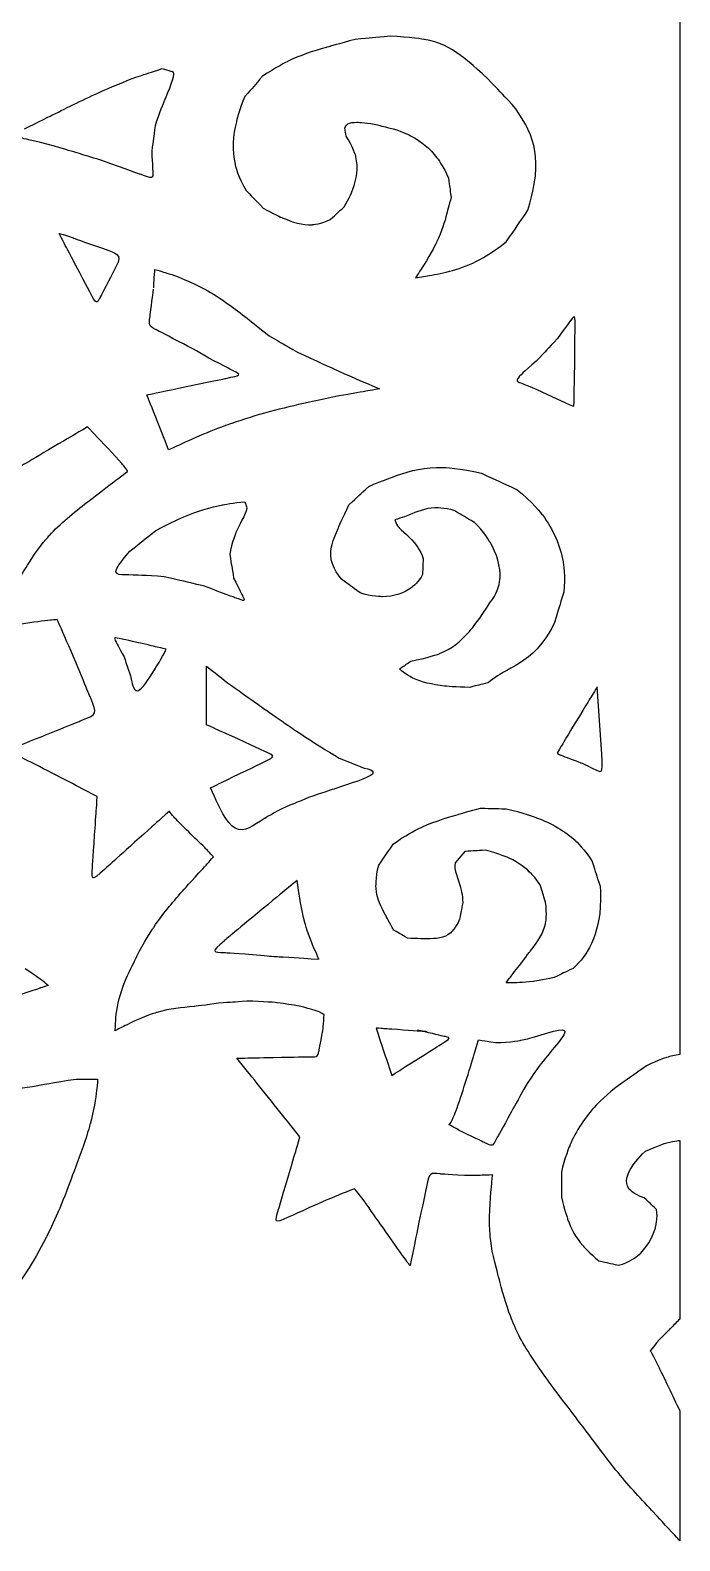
# Model space of a CAD drawing. Extents: x 0 to 339, y 0 to 248.
# Drawn here: x 189.9 to 239.8, y 0.3 to 116.5 of the extents above; entities that cross this region are included whole.
import ezdxf

# ---------------------------------------------------------------- set-up
doc = ezdxf.new("R2010")
doc.units = 0
doc.layers.add('layer_1', color=7, linetype='CONTINUOUS')

msp = doc.modelspace()

# ---------------------------------------------------------------- linework, layer by layer
at = {"layer": 'layer_1', "color": 1}
for p, q in [((200.01382, 113.537253), (200.847072, 113.284734)), ((214.145383, 108.349174), (214.06982, 108.803841)), ((192.074873, 100.84892), (192.403347, 100.773425)), ((219.499083, 97.439698), (220.256772, 97.566087)), ((199.115694, 87.736264), (198.837664, 88.443386)), ((216.136563, 89.150577), (216.717228, 88.89799)), ((228.149336, 89.14368), (228.149336, 89.14368)), ((194.791471, 85.424604), (194.261756, 85.97938)), ((200.504496, 84.200909), (200.226848, 84.908099)), ((206.363361, 80.210567), (206.489814, 79.857038)), ((217.907555, 78.821702), (218.034008, 78.493493)), ((198.713274, 66.23264), (198.713274, 66.23264)), ((233.766635, 61.535563), (233.463609, 65.980121)), ((203.424457, 63.063182), (203.424457, 63.846386)), ((195.018288, 57.534461), (193.858238, 58.139739)), ((204.030574, 57.532849), (203.727548, 58.214592)), ((205.621455, 55.108393), (205.621455, 55.108393)), ((223.273555, 53.315495), (222.541378, 52.431736)), ((210.470108, 50.537446), (210.39429, 51.092991)), ((211.454942, 45.070303), (212.061054, 45.032105)), ((191.01023, 43.220398), (191.26243, 43.018641)), ((226.784174, 43.213829), (226.455705, 43.213829)), ((196.380095, 39.529341), (196.405478, 39.932863)), ((216.455176, 39.728912), (216.455176, 39.728912)), ((219.63713, 39.577399), (219.788771, 39.552339)), ((230.92571, 39.552339), (230.92571, 39.552339)), ((220.370469, 39.455262), (220.370469, 39.455262)), ((224.006188, 37.733999), (224.334402, 38.819838)), ((206.567763, 36.402597), (205.760727, 37.411325)), ((217.465325, 36.69834), (217.667405, 36.092228)), ((210.602361, 31.359202), (209.795389, 32.36793)), ((239.808643, 31.097083), (239.80974, 17.345412)), ((239.80974, 17.345412), (239.80974, 17.345412))]:
    msp.add_line(p, q, dxfattribs=at)
for points in [[(239.810191, 135.376111), (239.81386, 37.70095), (239.81386, 37.70095), (239.81386, 37.70095)], [(212.630064, 115.167685), (211.569349, 114.864663), (210.610027, 114.561573), (209.650386, 114.081914)], [(214.852505, 115.773801), (213.690779, 115.470775), (212.630064, 115.167685), (212.630064, 115.167685)], [(217.529485, 116.026388), (216.191186, 115.900318), (216.191186, 115.900318), (214.852505, 115.773801)], [(220.181208, 115.773801), (220.181208, 115.773801), (219.044543, 115.975881), (217.529485, 116.026388)], [(223.009697, 114.511006), (222.075116, 115.218192), (221.317487, 115.571849), (220.181208, 115.773801)], [(209.650386, 114.081914), (209.650386, 114.081914), (208.690613, 113.601927), (207.730967, 112.945568)], [(225.054858, 112.743615), (223.943963, 113.804012), (223.009697, 114.511006), (223.009697, 114.511006)], [(195.366987, 111.794795), (195.366987, 111.794795), (196.680221, 112.375592), (197.993524, 112.880634)], [(197.993524, 112.880634), (199.003672, 113.209103), (199.003672, 113.209103), (200.01382, 113.537253)], [(200.847072, 113.284734), (200.97327, 112.880634), (200.519054, 111.921057), (200.140337, 110.986731)], [(207.730967, 112.945568), (207.04916, 112.162819), (207.04916, 112.162819), (206.367162, 111.37981)], [(226.923769, 110.773698), (225.989507, 111.758787), (225.989507, 111.758787), (225.054858, 112.743615)], [(191.579045, 109.976837), (192.740706, 110.557507), (194.053685, 111.213871), (195.366987, 111.794795)], [(200.140337, 110.986731), (200.140337, 110.986731), (199.761361, 110.052146), (199.458207, 109.143199)], [(206.367162, 111.37981), (205.963003, 110.470608), (205.710548, 109.435336), (205.710548, 109.435336)], [(228.161381, 108.829288), (228.161381, 108.829288), (227.681463, 109.864428), (226.923769, 110.773698)], [(189.40743, 108.890743), (190.417256, 109.39585), (191.579045, 109.976837), (191.579045, 109.976837)], [(205.710548, 109.435336), (205.45796, 108.399745), (205.356886, 107.238279), (205.609474, 106.177559)], [(214.06982, 108.803841), (213.993806, 109.25838), (214.39797, 109.409893), (214.978894, 109.409893)], [(214.978894, 109.409893), (214.978894, 109.409893), (215.559691, 109.409893), (216.316933, 109.25838)], [(216.316933, 109.25838), (217.049566, 109.081743), (217.049566, 109.081743), (217.781749, 108.904787)], [(191.730558, 107.577441), (190.06405, 107.981473), (189.230861, 108.183553), (189.230861, 108.183553)], [(199.458207, 109.143199), (199.332141, 108.158561), (199.332141, 108.158561), (199.205752, 107.173409)], [(214.903008, 106.758616), (214.903008, 106.758616), (214.700992, 107.591872), (214.145383, 108.349174)], [(217.781749, 108.904787), (218.488934, 108.702767), (219.196056, 108.324054), (219.196056, 108.324054)], [(219.196056, 108.324054), (219.903179, 107.945078), (220.610301, 107.38992), (221.140854, 106.682734)], [(228.716667, 105.344308), (228.842801, 106.632226), (228.641104, 107.793565), (228.161381, 108.829288)], [(195.367242, 106.466219), (193.548966, 107.021832), (193.548966, 107.021832), (191.730558, 107.577441)], [(199.205752, 107.173409), (199.256255, 106.112626), (199.281638, 105.582464), (199.281638, 105.582464)], [(198.321992, 105.405504), (198.321992, 105.405504), (197.336904, 105.759097), (195.367242, 106.466219)], [(205.609474, 106.177559), (205.609474, 106.177559), (205.862056, 105.116844), (206.468236, 104.157203)], [(214.675872, 104.258209), (214.953579, 105.015839), (215.105028, 105.925104), (214.903008, 106.758616)], [(221.140854, 106.682734), (221.140854, 106.682734), (221.671079, 105.975543), (222.024609, 105.116844)], [(199.281638, 105.582464), (199.306826, 105.051911), (199.306826, 105.051911), (198.321992, 105.405504)], [(222.024609, 105.116844), (222.125683, 104.384662), (222.125683, 104.384662), (222.226693, 103.652161)], [(228.135998, 102.642204), (228.590214, 104.056193), (228.716667, 105.344308), (228.716667, 105.344308)], [(206.468236, 104.157203), (207.124856, 103.475396), (207.124856, 103.475396), (207.781475, 102.793394)], [(213.993806, 102.894468), (214.39797, 103.500584), (214.675872, 104.258209), (214.675872, 104.258209)], [(222.226693, 103.652161), (222.075116, 103.045981), (221.898543, 102.389362), (221.898543, 102.389362)], [(207.781475, 102.793394), (208.488533, 102.389362), (209.246222, 102.061216), (209.246222, 102.061216)], [(212.933154, 101.934695), (213.463639, 102.414745), (213.463639, 102.414745), (213.993806, 102.894468)], [(221.898543, 102.389362), (221.721455, 101.732679), (221.519503, 101.02588), (221.115407, 100.192692)], [(226.469107, 100.217684), (227.302746, 101.429976), (227.302746, 101.429976), (228.135998, 102.642204)], [(209.246222, 102.061216), (210.003915, 101.732679), (210.811656, 101.480415), (211.544289, 101.530986)], [(211.544289, 101.530986), (211.544289, 101.530986), (212.276535, 101.581489), (212.933154, 101.934695)], [(193.034519, 99.030643), (192.554924, 99.939718), (192.554924, 99.939718), (192.074873, 100.84892)], [(192.403347, 100.773425), (192.403347, 100.773425), (192.403347, 100.773425), (193.156847, 100.508082)], [(193.156847, 100.508082), (193.156847, 100.508082), (193.910029, 100.242871), (195.417167, 99.712578)], [(221.115407, 100.192692), (221.115407, 100.192692), (220.711311, 99.359112), (220.105258, 98.399344)], [(223.893201, 98.576363), (223.893201, 98.576363), (225.256874, 99.207535), (226.469107, 100.217684)], [(194.47421, 96.303293), (194.47421, 96.303293), (193.994292, 97.212622), (193.034519, 99.030643)], [(195.417167, 99.712578), (196.923854, 99.182029), (196.923854, 99.182029), (196.267171, 97.919293)], [(196.267171, 97.919293), (195.610552, 96.657013), (195.282402, 96.025709), (195.282402, 96.025709)], [(199.393273, 97.357821), (199.393273, 97.357821), (199.443844, 98.039241), (199.443844, 98.090195)], [(199.443844, 98.090195), (200.100464, 97.888115), (200.100464, 97.888115), (200.757142, 97.686035)], [(200.757142, 97.686035), (202.070057, 97.231432), (203.282286, 96.574813), (203.282286, 96.574813)], [(220.105258, 98.399344), (219.802237, 97.919744), (219.802237, 97.919744), (219.499083, 97.439698)], [(220.256772, 97.566087), (221.014465, 97.692217), (222.529328, 97.944741), (223.893201, 98.576363)], [(199.071373, 94.471933), (199.071373, 94.471933), (199.164458, 95.172163), (199.338714, 96.56)], [(199.353851, 96.681363), (199.362095, 96.940779), (199.37994, 97.172685), (199.393273, 97.357821)], [(203.282286, 96.574813), (204.494514, 95.918198), (205.6058, 95.059881), (206.540322, 94.327704)], [(195.282402, 96.025709), (194.953933, 95.394214), (194.953933, 95.394214), (194.47421, 96.303293)], [(199.537635, 93.4538), (198.965533, 93.758952), (198.977838, 93.771384), (199.071373, 94.471933)], [(206.540322, 94.327704), (206.540322, 94.327704), (207.474584, 93.595071), (208.231885, 92.988954)], [(231.432555, 94.16923), (231.432555, 94.16923), (231.091717, 93.70194), (230.409651, 92.767354)], [(231.760705, 93.462108), (231.773392, 94.636202), (231.773392, 94.636202), (231.432555, 94.16923)], [(201.266951, 92.551167), (200.109737, 93.14878), (199.537635, 93.4538), (199.537635, 93.4538)], [(208.231885, 92.988954), (209.318048, 92.357782), (209.318048, 92.357782), (210.403887, 91.726159)], [(231.722953, 89.939189), (231.74795, 92.287632), (231.760705, 93.462108), (231.760705, 93.462108)], [(203.585635, 91.27162), (202.42391, 91.953623), (202.42391, 91.953623), (201.266951, 92.551167)], [(230.409651, 92.767354), (229.589023, 91.89635), (229.589023, 91.89635), (228.768203, 91.024832)], [(205.479607, 90.287114), (205.479607, 90.287114), (204.848111, 90.61526), (203.585635, 91.27162)], [(210.403887, 91.726159), (211.818199, 91.06954), (213.106314, 90.488871), (213.106314, 90.488871)], [(228.768203, 91.024832), (227.808626, 90.217091), (227.454969, 89.825683), (227.454969, 89.825683)], [(201.262184, 88.948492), (203.686322, 89.453599), (204.89855, 89.706186), (204.89855, 89.706186)], [(204.89855, 89.706186), (206.110842, 89.958641), (206.110842, 89.958641), (205.479607, 90.287114)], [(213.106314, 90.488871), (214.394105, 89.907879), (215.555571, 89.403032), (216.136563, 89.150577)], [(227.454969, 89.825683), (227.101372, 89.433951), (227.353959, 89.459398), (228.149336, 89.14368)], [(231.67245, 87.56549), (231.697765, 88.752276), (231.697765, 88.752276), (231.722953, 89.939189)], [(198.837664, 88.443386), (200.049956, 88.69591), (200.049956, 88.69591), (201.262184, 88.948492)], [(214.949391, 88.5949), (213.181872, 88.291878), (211.237466, 87.862653), (211.237466, 87.862653)], [(216.717228, 88.89799), (215.833473, 88.746413), (215.833473, 88.746413), (214.949391, 88.5949)], [(228.149336, 89.14368), (228.94484, 88.827775), (230.283585, 88.171607), (230.965264, 87.855761)], [(200.226848, 84.908099), (199.948882, 85.615221), (199.393273, 87.029142), (199.115694, 87.736264)], [(211.237466, 87.862653), (209.292669, 87.43311), (207.171494, 86.877502), (205.353149, 86.246393)], [(230.965264, 87.855761), (230.965264, 87.855761), (231.646939, 87.540048), (231.67245, 87.56549)], [(205.353149, 86.246393), (205.353149, 86.246393), (203.534809, 85.61477), (202.019878, 84.908099)], [(194.261756, 85.97938), (193.152081, 85.323726), (193.152081, 85.323726), (192.04247, 84.668008)], [(196.884108, 83.18065), (196.379772, 83.760481), (195.320928, 84.869769), (194.791471, 85.424604)], [(202.019878, 84.908099), (201.262184, 84.554374), (201.262184, 84.554374), (200.504496, 84.200909)], [(192.04247, 84.668008), (189.823576, 83.357027), (188.713965, 82.701309), (188.713965, 82.701309)], [(196.278893, 81.74302), (196.808609, 82.146474), (196.808609, 82.146474), (197.338065, 82.549992)], [(197.338065, 82.549992), (197.388504, 82.600431), (196.884108, 83.18065), (196.884108, 83.18065)], [(218.034008, 82.230992), (219.119783, 82.609709), (220.230942, 82.912667), (221.594811, 82.862164)], [(221.594811, 82.862164), (221.594811, 82.862164), (222.958488, 82.811597), (224.574553, 82.407629)], [(194.236695, 80.179453), (194.236695, 80.179453), (195.270488, 80.986424), (196.278893, 81.74302)], [(214.372136, 79.983104), (215.129765, 80.690226), (215.129765, 80.690226), (215.887454, 81.397417)], [(215.887454, 81.397417), (216.947846, 81.852015), (218.034008, 82.230992), (218.034008, 82.230992)], [(224.574553, 82.407629), (225.93823, 81.776389), (225.93823, 81.776389), (227.302036, 81.14483)], [(191.3367, 77.632859), (192.143672, 78.51533), (193.20252, 79.372481), (194.236695, 80.179453)], [(204.646027, 79.983427), (204.646027, 79.983427), (205.555233, 80.159996), (206.363361, 80.210567)], [(227.302036, 81.14483), (228.412871, 80.286194), (229.246446, 79.200419), (229.246446, 79.200419)], [(199.494347, 77.98845), (200.605502, 78.594243), (201.666217, 79.048778), (201.666217, 79.048778)], [(201.666217, 79.048778), (202.727064, 79.503382), (203.736889, 79.806467), (204.646027, 79.983427)], [(206.489814, 79.857038), (206.615948, 79.503382), (206.060339, 78.746139), (205.706747, 77.912887)], [(213.538948, 78.165019), (213.538948, 78.165019), (213.917532, 79.023786), (214.372136, 79.983104)], [(218.993654, 79.200678), (218.993654, 79.200678), (218.412661, 78.973279), (217.907555, 78.821702)], [(220.963507, 79.756028), (220.230942, 79.730453), (219.574386, 79.427818), (218.993654, 79.200678)], [(222.503626, 79.528569), (221.695816, 79.781024), (220.963507, 79.756028), (220.963507, 79.756028)], [(224.01888, 78.619299), (223.261255, 79.073966), (223.261255, 79.073966), (222.503626, 79.528569)], [(229.246446, 79.200419), (230.079766, 78.114257), (230.635439, 76.801278), (230.837455, 75.58905)], [(197.524426, 76.422693), (198.509514, 77.205765), (198.509514, 77.205765), (199.494347, 77.98845)], [(205.706747, 77.912887), (205.706747, 77.912887), (205.353149, 77.079376), (205.201572, 76.170106)], [(213.008394, 75.791129), (212.856881, 76.548823), (213.159907, 77.306448), (213.538948, 78.165019)], [(218.034008, 78.493493), (218.160078, 78.165019), (218.917767, 77.659977), (219.397749, 77.079376)], [(225.231172, 77.104368), (225.231172, 77.104368), (224.726002, 77.963131), (224.01888, 78.619299)], [(189.974893, 75.842151), (190.529733, 76.750065), (191.3367, 77.632859), (191.3367, 77.632859)], [(219.397749, 77.079376), (219.397749, 77.079376), (219.877344, 76.498256), (220.079429, 75.841637)], [(225.988802, 74.351766), (226.039305, 75.184954), (225.736278, 76.245669), (225.231172, 77.104368)], [(188.915726, 74.177769), (189.445501, 75.010119), (189.445501, 75.010119), (189.974893, 75.842151)], [(196.489545, 75.00838), (196.489545, 75.00838), (196.666178, 75.46292), (197.524426, 76.422693)], [(205.201572, 76.170106), (205.353149, 75.260968), (205.353149, 75.260968), (205.504726, 74.351766)], [(213.766088, 74.276134), (213.159907, 75.033441), (213.008394, 75.791129), (213.008394, 75.791129)], [(220.079429, 75.841637), (220.054369, 75.23552), (220.054369, 75.23552), (220.028921, 74.629345)], [(230.837455, 75.58905), (230.837455, 75.58905), (231.039471, 74.376821), (230.887899, 73.265922)], [(197.777077, 74.579161), (196.817304, 74.604348), (196.312457, 74.553845), (196.489545, 75.00838)], [(200.150967, 74.452771), (198.736654, 74.553845), (197.777077, 74.579161), (197.777077, 74.579161)], [(203.181603, 73.745586), (201.666217, 74.099115), (201.666217, 74.099115), (200.150967, 74.452771)], [(220.028921, 74.629345), (219.776402, 74.074055), (219.220794, 73.645026), (219.220794, 73.645026)], [(205.6058, 72.836766), (205.6058, 72.836766), (204.79754, 73.139792), (203.181603, 73.745586)], [(205.504726, 74.351766), (205.959265, 73.442946), (206.186792, 72.988411), (206.186792, 72.988411)], [(215.230771, 73.215483), (214.498589, 73.745904), (214.498589, 73.745904), (213.766088, 74.276134)], [(216.947846, 72.912393), (216.947846, 72.912393), (216.089215, 72.912393), (215.230771, 73.215483)], [(219.220794, 73.645026), (218.665116, 73.215483), (217.806481, 72.912393), (216.947846, 72.912393)], [(225.534135, 72.912393), (225.93823, 73.518186), (225.988802, 74.351766), (225.988802, 74.351766)], [(230.887899, 73.265922), (230.534433, 72.104133), (230.534433, 72.104133), (230.180772, 70.942476)], [(206.186792, 72.988411), (206.413932, 72.533676), (206.413932, 72.533676), (205.6058, 72.836766)], [(224.62506, 71.548524), (225.079595, 72.230718), (225.079595, 72.230718), (225.534135, 72.912393)], [(191.412199, 71.101396), (190.932864, 71.050957), (190.025333, 70.950078), (189.193305, 70.79882)], [(191.941592, 71.151835), (191.891153, 71.151835), (191.412199, 71.101396), (191.412199, 71.101396)], [(193.000764, 68.730856), (192.471371, 69.941346), (192.471371, 69.941346), (191.941592, 71.151835)], [(223.539221, 70.134407), (223.539221, 70.134407), (224.11989, 70.790899), (224.62506, 71.548524)], [(230.180772, 70.942476), (229.625099, 69.730248), (228.816967, 68.871613), (228.816967, 68.871613)], [(196.932676, 69.654362), (196.263498, 69.805747), (196.263498, 69.805747), (196.465386, 69.427222)], [(221.341837, 68.543462), (222.301546, 68.921988), (222.958165, 69.477788), (223.539221, 70.134407)], [(194.513892, 65.099712), (194.513892, 65.099712), (194.009555, 66.310201), (193.000764, 68.730856)], [(196.465386, 69.427222), (196.465386, 69.427222), (196.667466, 69.048245), (197.071566, 68.29088)], [(198.940414, 69.200082), (197.601792, 69.502785), (196.932676, 69.654362), (196.932676, 69.654362)], [(200.304219, 68.871613), (199.622539, 69.035813), (199.622539, 69.035813), (198.940414, 69.200082)], [(200.03894, 68.328691), (200.03894, 68.328691), (200.329211, 68.846489), (200.304219, 68.871613)], [(228.816967, 68.871613), (228.008903, 68.012914), (226.948506, 67.508126), (226.216329, 67.078906)], [(197.071566, 68.29088), (197.324149, 67.558634), (197.324149, 67.558634), (197.576672, 66.826128)], [(198.713274, 66.23264), (199.142493, 66.80094), (199.748605, 67.810766), (200.03894, 68.328691)], [(203.424457, 66.927011), (203.424457, 66.927011), (203.424457, 67.659384), (203.424457, 67.55831)], [(203.424457, 67.55831), (204.232654, 66.927011), (204.232654, 66.927011), (205.04085, 66.295579)], [(218.261084, 67.356554), (218.690627, 67.659708), (218.690627, 67.659708), (219.119783, 67.962729)], [(219.119783, 67.962729), (220.382132, 68.164491), (221.341837, 68.543462), (221.341837, 68.543462)], [(197.576672, 66.826128), (197.677614, 66.118942), (197.854702, 65.828608), (197.854702, 65.828608)], [(197.854702, 65.828608), (198.031335, 65.538209), (198.283794, 65.664275), (198.713274, 66.23264)], [(203.424457, 63.846386), (203.424457, 64.629135), (203.424457, 66.194569), (203.424457, 66.927011)], [(205.04085, 66.295579), (206.656855, 65.134177), (208.020596, 64.174468), (208.020596, 64.174468)], [(219.296675, 66.649427), (219.296675, 66.649427), (218.665116, 66.952517), (218.261084, 67.356554)], [(221.720877, 66.043252), (220.786228, 66.144321), (219.927916, 66.346405), (219.296675, 66.649427)], [(225.079595, 66.295898), (224.372473, 66.119265), (224.372473, 66.119265), (223.665351, 65.942373)], [(226.216329, 67.078906), (226.216329, 67.078906), (225.483696, 66.649427), (225.079595, 66.295898)], [(193.833178, 63.410206), (195.018288, 63.889223), (195.018288, 63.889223), (194.513892, 65.099712)], [(223.665351, 65.942373), (222.655139, 65.942373), (221.720877, 66.043252), (221.720877, 66.043252)], [(232.952316, 65.140359), (232.952316, 65.140359), (232.440641, 64.300666), (231.418188, 62.621402)], [(233.463609, 65.980121), (233.463609, 65.980121), (233.463609, 65.980121), (232.952316, 65.140359)], [(208.020596, 64.174468), (209.384465, 63.214759), (210.495232, 62.457134), (211.555947, 61.775454)], [(190.277533, 61.972964), (192.647749, 62.930934), (193.833178, 63.410206), (193.833178, 63.410206)], [(205.192427, 62.255118), (204.308667, 62.659213), (204.308667, 62.659213), (203.424457, 63.063182)], [(187.957369, 61.06505), (189.117483, 61.519007), (189.117483, 61.519007), (190.277533, 61.972964)], [(207.844023, 61.042889), (207.844023, 61.042889), (206.959877, 61.446922), (205.192427, 62.255118)], [(211.555947, 61.775454), (211.555947, 61.775454), (212.616667, 61.093329), (213.626815, 60.487212)], [(231.418188, 62.621402), (230.906772, 61.756517), (230.906772, 61.756517), (230.395156, 60.891376)], [(193.858238, 58.139739), (192.698188, 58.74495), (190.378411, 59.955439), (189.193305, 60.535657)], [(207.894526, 60.234693), (208.727782, 60.638725), (208.727782, 60.638725), (207.844023, 61.042889)], [(213.626815, 60.487212), (214.586584, 60.108627), (214.586584, 60.108627), (215.546166, 59.729587)], [(230.395156, 60.891376), (230.395156, 60.84081), (230.69831, 60.714739), (230.69831, 60.714739)], [(230.69831, 60.714739), (231.001273, 60.588223), (231.607389, 60.38627), (232.194627, 60.140257)], [(233.349911, 59.603389), (233.918212, 59.313123), (233.918212, 59.313123), (233.766635, 61.535563)], [(205.394379, 59.022788), (207.060823, 59.830529), (207.894526, 60.234693), (207.894526, 60.234693)], [(216.177465, 59.275371), (215.899499, 58.972217), (214.435007, 58.517682), (213.273286, 58.139029)], [(215.546166, 59.729587), (216.455176, 59.578397), (216.177465, 59.275371), (216.177465, 59.275371)], [(232.194627, 60.140257), (232.194627, 60.140257), (232.781865, 59.893792), (233.349911, 59.603389)], [(203.727548, 58.214592), (204.561123, 58.618688), (204.561123, 58.618688), (205.394379, 59.022788)], [(213.273286, 58.139029), (213.273286, 58.139029), (212.111561, 57.759989), (211.252862, 57.457031)], [(194.866966, 55.365682), (194.942789, 56.450233), (194.942789, 56.450233), (195.018288, 57.534461)], [(205.621455, 55.108393), (204.939453, 55.48711), (204.333728, 56.850851), (204.030574, 57.532849)], [(211.252862, 57.457031), (210.39429, 57.10337), (210.39429, 57.10337), (209.535528, 56.749841)], [(200.566079, 56.42485), (199.582666, 55.542379), (199.582666, 55.542379), (198.598993, 54.659525)], [(201.070411, 55.794515), (201.070411, 55.794515), (200.51564, 56.37441), (200.566079, 56.42485)], [(203.365128, 53.525177), (202.784978, 54.105073), (201.625251, 55.21436), (201.070411, 55.794515)], [(207.869083, 55.840639), (207.060823, 55.335533), (206.303326, 54.729416), (205.621455, 55.108393)], [(209.535528, 56.749841), (208.677211, 56.345745), (207.869083, 55.840639), (207.869083, 55.840639)], [(219.63713, 55.03257), (220.64747, 55.537612), (221.808872, 55.891142), (222.768518, 56.169108)], [(222.768518, 56.169108), (222.768518, 56.169108), (223.728095, 56.446687), (224.485788, 56.648771)], [(224.485788, 56.648771), (225.47094, 56.623775), (225.47094, 56.623775), (226.455705, 56.598332)], [(226.455705, 56.598332), (227.667678, 56.345745), (228.804343, 55.916653), (228.804343, 55.916653)], [(228.804343, 55.916653), (229.940622, 55.48711), (231.001273, 54.880929), (231.784472, 54.148815)], [(194.640149, 52.112932), (194.640149, 52.112932), (194.715649, 53.197159), (194.866966, 55.365682)], [(198.598993, 54.659525), (196.581856, 52.844144), (195.573123, 51.936231), (195.573123, 51.936231)], [(217.768283, 53.871104), (218.626982, 54.527337), (219.63713, 55.03257), (219.63713, 55.03257)], [(203.945028, 52.894583), (203.945028, 52.945023), (203.365128, 53.525177), (203.365128, 53.525177)], [(216.657065, 52.25478), (217.212674, 53.062908), (217.212674, 53.062908), (217.768283, 53.871104)], [(231.784472, 54.148815), (231.784472, 54.148815), (232.567158, 53.416119), (233.0722, 52.557807)], [(203.137988, 51.98667), (203.541505, 52.440627), (203.541505, 52.440627), (203.945028, 52.894583)], [(222.541378, 52.431736), (222.414988, 51.901187), (222.768518, 51.194065), (222.94541, 50.562889)], [(224.889948, 53.416437), (224.081815, 53.365934), (224.081815, 53.365934), (223.273555, 53.315495)], [(226.683168, 52.810389), (226.683168, 52.810389), (225.90016, 53.163982), (224.889948, 53.416437)], [(228.425367, 51.573037), (228.021208, 52.002257), (227.465854, 52.456796), (226.683168, 52.810389)], [(233.0722, 52.557807), (233.375354, 51.598097), (233.375354, 51.598097), (233.67838, 50.638452)], [(195.573123, 51.936231), (194.564331, 51.028381), (194.564331, 51.028381), (194.640149, 52.112932)], [(201.549751, 50.246788), (201.549751, 50.246788), (202.331339, 51.129259), (203.137988, 51.98667)], [(216.455176, 50.486875), (216.455176, 50.486875), (216.404605, 51.295071), (216.657065, 52.25478)], [(229.081986, 50.739526), (228.829399, 51.143494), (228.425367, 51.573037), (228.425367, 51.573037)], [(199.380969, 47.523494), (200.011244, 48.456404), (200.767772, 49.36393), (201.549751, 50.246788)], [(210.39429, 51.092991), (209.25788, 50.158793), (209.25788, 50.158793), (208.121666, 49.224144)], [(210.975215, 47.860789), (210.697248, 48.870938), (210.54574, 49.981837), (210.470108, 50.537446)], [(217.187614, 48.415948), (216.859145, 49.022128), (216.505552, 49.678679), (216.455176, 50.486875)], [(222.94541, 50.562889), (222.94541, 50.562889), (223.122047, 49.931266), (223.122047, 49.375657)], [(229.486018, 49.426224), (229.283939, 50.082843), (229.283939, 50.082843), (229.081986, 50.739526)], [(233.67838, 50.638452), (233.779131, 49.577737), (233.652933, 48.517022), (233.652933, 48.517022)], [(208.121666, 49.224144), (205.848595, 47.355556), (204.788267, 46.446481), (204.788267, 46.446481)], [(223.122047, 49.375657), (222.995976, 48.744549), (222.995976, 48.744549), (222.869587, 48.112921)], [(229.486018, 47.759715), (229.486018, 47.759715), (229.637595, 48.517409), (229.486018, 49.426224)], [(211.657022, 45.941375), (211.252862, 46.850513), (210.975215, 47.860789), (210.975215, 47.860789)], [(217.81885, 47.254609), (217.515828, 47.809836), (217.187614, 48.415948), (217.187614, 48.415948)], [(222.869587, 48.112921), (222.616941, 47.406122), (222.162401, 47.027469), (222.162401, 47.027469)], [(228.324293, 45.663728), (228.879907, 46.39591), (229.334441, 47.002027), (229.486018, 47.759715)], [(233.652933, 48.517022), (233.52648, 47.456307), (233.173274, 46.39591), (232.693547, 45.613161)], [(198.245915, 45.631908), (198.750311, 46.59026), (199.380969, 47.523494), (199.380969, 47.523494)], [(218.879633, 46.648561), (218.349403, 46.951587), (218.349403, 46.951587), (217.81885, 47.254609)], [(220.34438, 46.59799), (220.34438, 46.59799), (219.63713, 46.59799), (218.879633, 46.648561)], [(222.162401, 47.027469), (221.707803, 46.648561), (221.051502, 46.59799), (220.34438, 46.59799)], [(197.338065, 43.765764), (197.792022, 44.698997), (197.792022, 44.698997), (198.245915, 45.631908)], [(204.788267, 46.446481), (203.727548, 45.537211), (203.879124, 45.587714), (204.83877, 45.537211)], [(204.83877, 45.537211), (204.83877, 45.537211), (205.798538, 45.486772), (207.565929, 45.335259)], [(207.565929, 45.335259), (208.424692, 45.259632), (208.424692, 45.259632), (209.283391, 45.183682)], [(212.061054, 45.032105), (212.061054, 45.032105), (212.061054, 45.032105), (211.657022, 45.941375)], [(227.112388, 44.072464), (227.768684, 44.931099), (228.324293, 45.663728), (228.324293, 45.663728)], [(232.693547, 45.613161), (232.693547, 45.613161), (232.213501, 44.830153), (231.607389, 44.324983)], [(189.471722, 44.304949), (190.253697, 43.825608), (190.758029, 43.422154), (191.01023, 43.220398)], [(208.424692, 45.259632), (209.63692, 45.183682), (210.848825, 45.108119), (211.454942, 45.070303)], [(231.607389, 44.324983), (230.875143, 43.971454), (230.875143, 43.971454), (230.142701, 43.617925)], [(191.26243, 43.018641), (190.657215, 42.81688), (190.657215, 42.81688), (190.051941, 42.615119)], [(196.708113, 42.000763), (196.708113, 42.000763), (196.934934, 42.858238), (197.338065, 43.765764)], [(226.455705, 43.213829), (226.784174, 43.643308), (226.784174, 43.643308), (227.112388, 44.072464)], [(228.526314, 43.314771), (227.768684, 43.213829), (227.112388, 43.213829), (226.784174, 43.213829)], [(230.142701, 43.617925), (229.283939, 43.415845), (228.526314, 43.314771), (228.526314, 43.314771)], [(190.051941, 42.615119), (188.841451, 42.211665), (187.656018, 41.833531), (187.656018, 41.833531)], [(196.405478, 39.932863), (196.430534, 40.336381), (196.480978, 41.143352), (196.708113, 42.000763)], [(199.607726, 40.941591), (199.607726, 40.941591), (198.598993, 40.638952), (197.489706, 40.084181)], [(202.457601, 41.395548), (201.524368, 41.29467), (200.616518, 41.244231), (199.607726, 40.941591)], [(204.348477, 41.647748), (203.390511, 41.496426), (202.457601, 41.395548), (202.457601, 41.395548)], [(206.517323, 41.799066), (205.433096, 41.723566), (205.433096, 41.723566), (204.348477, 41.647748)], [(208.88754, 41.673127), (208.88754, 41.673127), (207.727489, 41.799066), (206.517323, 41.799066)], [(211.762475, 41.092909), (211.157201, 41.29467), (210.04759, 41.546865), (208.88754, 41.673127)], [(212.468568, 40.73983), (212.36769, 40.891152), (211.762475, 41.092909), (211.762475, 41.092909)], [(212.36769, 39.529341), (212.418129, 40.13462), (212.418129, 40.13462), (212.468568, 40.73983)], [(197.489706, 40.084181), (196.934934, 39.806925), (196.934934, 39.806925), (196.380095, 39.529341)], [(212.06505, 37.96616), (212.06505, 37.96616), (212.165929, 38.470497), (212.36769, 39.529341)], [(217.659156, 39.644846), (217.0571, 39.686977), (217.0571, 39.686977), (216.455176, 39.728912)], [(216.455176, 39.728912), (216.859145, 38.516684), (217.263241, 37.304456), (217.465325, 36.69834)], [(220.066673, 39.476457), (220.066673, 39.476457), (218.862689, 39.560588), (217.659156, 39.644846)], [(220.495893, 39.375383), (220.066673, 39.476457), (220.066673, 39.476457), (219.63713, 39.577399)], [(219.788771, 39.552339), (219.910781, 39.53179), (220.131029, 39.495135), (220.370469, 39.455262)], [(227.592434, 38.79465), (228.930733, 39.072293), (230.647744, 39.779479), (230.92571, 39.552339)], [(230.92571, 39.552339), (231.203353, 39.32488), (230.041627, 38.163155), (229.132362, 36.976306)], [(219.182591, 37.051869), (220.697586, 38.011578), (221.455215, 38.491624), (221.455215, 38.491624)], [(220.370469, 39.455262), (220.269204, 39.462282), (220.167939, 39.469369), (220.066673, 39.476457)], [(221.783748, 39.072293), (221.783748, 39.072293), (221.354205, 39.173303), (220.495893, 39.375383)], [(221.455215, 38.491624), (222.212904, 38.971219), (222.212904, 38.971219), (221.783748, 39.072293)], [(224.334402, 38.819838), (224.814257, 38.744147), (224.814257, 38.744147), (225.294048, 38.668197)], [(225.294048, 38.668197), (226.253625, 38.516684), (227.592434, 38.79465), (227.592434, 38.79465)], [(205.760727, 37.411325), (206.794903, 37.436704), (206.794903, 37.436704), (207.828691, 37.461764)], [(207.828691, 37.461764), (209.896268, 37.512203), (210.930379, 37.512203), (210.930379, 37.512203)], [(210.930379, 37.512203), (211.964172, 37.512203), (211.964172, 37.461764), (212.06505, 37.96616)], [(222.616941, 33.390447), (223.0211, 34.476223), (223.67772, 36.647837), (224.006188, 37.733999)], [(238.792636, 37.46872), (238.792636, 37.46872), (237.681349, 37.140187), (236.974227, 36.635532)], [(239.81386, 37.70095), (239.450088, 37.639494), (239.105322, 37.561099), (238.792636, 37.46872)], [(209.795389, 32.36793), (208.988418, 33.376663), (207.374734, 35.393864), (206.567763, 36.402597)], [(217.667405, 36.092228), (218.424902, 36.57221), (218.424902, 36.57221), (219.182591, 37.051869)], [(229.132362, 36.976306), (229.132362, 36.976306), (228.223287, 35.789074), (227.566928, 34.577228)], [(236.974227, 36.635532), (236.115528, 36.029352), (236.115528, 36.029352), (235.256893, 35.423304)], [(187.706457, 35.529531), (188.437929, 34.898937), (189.244969, 35.100307), (190.48045, 35.327447)], [(190.48045, 35.327447), (190.48045, 35.327447), (191.716387, 35.554268), (193.380446, 35.806464)], [(193.380446, 35.806464), (194.212477, 35.806464), (194.212477, 35.806464), (195.044892, 35.806464)], [(194.969074, 34.948989), (194.893574, 34.343779), (194.742252, 33.385809), (194.464673, 32.35202)], [(195.044892, 35.806464), (195.044892, 35.554268), (194.969074, 34.948989), (194.969074, 34.948989)], [(235.256893, 35.423304), (234.247004, 34.716118), (233.388369, 33.806912), (233.388369, 33.806912)], [(227.566928, 34.577228), (226.986258, 33.516513), (226.986258, 33.516513), (226.405266, 32.455798)], [(233.388369, 33.806912), (232.52967, 32.897773), (231.822543, 31.786874), (231.367944, 30.726095)], [(222.061327, 32.304285), (222.212904, 32.304285), (222.616941, 33.390447), (222.616941, 33.390447)], [(194.464673, 32.35202), (194.464673, 32.35202), (194.187481, 31.317845), (193.783963, 30.208557)], [(223.071671, 31.748676), (222.566433, 32.026578), (222.566433, 32.026578), (222.061327, 32.304285)], [(224.814257, 30.91542), (224.814257, 30.91542), (224.233328, 31.193067), (223.071671, 31.748676)], [(226.405266, 32.455798), (225.90016, 31.546724), (225.647573, 31.092057), (225.647573, 31.092057)], [(209.946711, 29.13998), (210.27473, 30.249591), (210.27473, 30.249591), (210.602361, 31.359202)], [(225.647573, 31.092057), (225.395054, 30.637454), (225.395054, 30.637454), (224.814257, 30.91542)], [(231.367944, 30.726095), (231.367944, 30.726095), (230.913341, 29.66538), (230.711261, 28.655232)], [(236.166095, 29.109771), (236.166095, 29.109771), (236.570127, 29.715947), (237.176307, 30.271556)], [(237.176307, 30.271556), (238.110892, 30.650469), (238.110892, 30.650469), (238.607882, 30.851906)], [(238.607882, 30.851906), (239.197696, 31.005737), (239.808643, 31.097083), (239.808643, 31.097083)], [(193.783963, 30.208557), (193.229128, 28.720876), (193.229128, 28.720876), (192.674352, 27.232807)], [(208.963681, 25.811412), (208.963681, 25.811412), (209.29138, 26.921018), (209.946711, 29.13998)], [(235.888775, 27.392501), (235.560238, 27.847036), (235.761999, 28.503655), (236.166095, 29.109771)], [(221.395626, 28.509646), (220.588655, 28.585145), (220.588655, 28.686024), (220.336459, 27.525973)], [(223.816286, 28.383384), (222.202662, 28.433823), (221.395626, 28.509646), (221.395626, 28.509646)], [(225.430293, 28.433823), (224.623253, 28.408768), (224.623253, 28.408768), (223.816286, 28.383384)], [(225.354794, 27.803553), (225.354794, 27.803553), (225.430293, 28.534706), (225.430293, 28.433823)], [(230.711261, 28.655232), (230.711261, 27.695459), (230.711261, 27.695459), (230.711261, 26.735818)], [(192.674352, 27.232807), (191.968582, 25.366923), (191.060669, 23.576603), (191.060669, 23.576603)], [(214.788668, 27.374656), (213.729496, 26.946078), (213.729496, 26.946078), (212.670325, 26.517182)], [(215.620759, 26.315484), (215.620759, 26.315484), (214.889223, 27.324217), (214.788668, 27.374656)], [(220.336459, 27.525973), (220.336459, 27.525973), (220.084259, 26.365923), (219.579927, 23.945291)], [(225.203472, 24.172408), (225.127654, 25.508836), (225.278971, 27.072017), (225.354794, 27.803553)], [(230.711261, 26.735818), (230.913341, 25.827062), (231.191371, 25.044313), (231.191371, 25.044313)], [(237.075169, 26.685311), (236.216857, 26.937898), (235.888775, 27.392501), (235.888775, 27.392501)], [(209.644459, 25.155757), (208.635663, 24.701801), (208.635663, 24.701801), (208.963681, 25.811412)], [(212.670325, 26.517182), (210.653187, 25.60965), (209.644459, 25.155757), (209.644459, 25.155757)], [(218.394816, 22.381723), (217.713719, 23.339976), (216.351913, 25.306692), (215.620759, 26.315484)], [(238.034942, 25.776045), (237.555283, 26.230712), (237.555283, 26.230712), (237.075169, 26.685311)], [(237.933932, 24.362188), (237.933932, 24.362188), (238.136016, 25.119813), (238.034942, 25.776045)], [(231.191371, 25.044313), (231.46895, 24.261114), (231.822543, 23.604508), (232.353033, 22.998373)], [(191.060669, 23.576603), (190.152819, 21.785877), (189.043208, 20.070992), (187.908154, 18.633704)], [(219.579927, 23.945291), (219.327726, 22.709714), (219.327726, 22.709714), (219.075531, 21.473864)], [(225.58161, 21.725969), (225.278971, 22.835675), (225.203472, 24.172408), (225.203472, 24.172408)], [(236.570127, 22.215702), (237.226746, 22.745905), (237.731852, 23.604508), (237.933932, 24.362188)], [(219.075531, 21.473864), (219.075531, 21.423425), (218.394816, 22.381723), (218.394816, 22.381723)], [(232.353033, 22.998373), (232.353033, 22.998373), (232.883263, 22.392284), (233.590385, 21.836635)], [(235.105703, 21.483105), (235.913512, 21.685089), (236.570127, 22.215702), (236.570127, 22.215702)], [(226.186821, 19.456344), (225.88425, 20.591316), (225.88425, 20.591316), (225.58161, 21.725969)], [(233.590385, 21.836635), (234.34801, 21.660098), (234.34801, 21.660098), (235.105703, 21.483105)], [(226.943035, 17.186993), (226.943035, 17.186993), (226.489141, 18.296608), (226.186821, 19.456344)], [(228.910115, 13.707148), (228.002266, 15.01852), (227.396991, 16.077377), (226.943035, 17.186993)], [(239.070533, 16.609355), (239.070533, 16.609355), (238.590615, 16.12941), (238.034942, 15.523321)], [(239.80974, 17.345412), (239.584143, 17.1071), (239.339163, 16.877894), (239.070533, 16.609355)], [(238.034942, 15.523321), (237.782355, 15.22014), (237.782355, 15.22014), (237.529836, 14.917186)], [(237.529836, 14.917186), (237.580535, 14.917141), (238.262405, 13.528198), (238.262405, 13.528198)], [(231.028459, 10.832208), (229.81797, 12.395775), (228.910115, 13.707148), (228.910115, 13.707148)], [(238.262405, 13.528198), (238.652844, 12.73278), (239.247494, 11.488144), (239.810191, 10.293674)], [(233.197301, 7.957268), (232.113073, 9.39492), (232.113073, 9.39492), (231.028459, 10.832208)], [(239.810191, 10.293674), (239.810191, 10.293674), (239.810191, 10.293674), (239.810191, 0.294388)], [(235.063121, 5.536645), (235.063121, 5.536645), (234.155271, 6.64626), (233.197301, 7.957268)], [(237.862557, 2.409555), (236.828577, 3.519216), (235.970971, 4.427029), (235.063121, 5.536645)], [(239.200146, 0.965438), (238.506616, 1.718429), (237.862557, 2.409555), (237.862557, 2.409555)], [(239.810191, 0.294388), (239.810191, 0.294388), (239.810191, 0.294388), (239.200146, 0.965438)]]:
    msp.add_open_spline(points, degree=3, dxfattribs=at)

doc.saveas('drawing.dxf')
